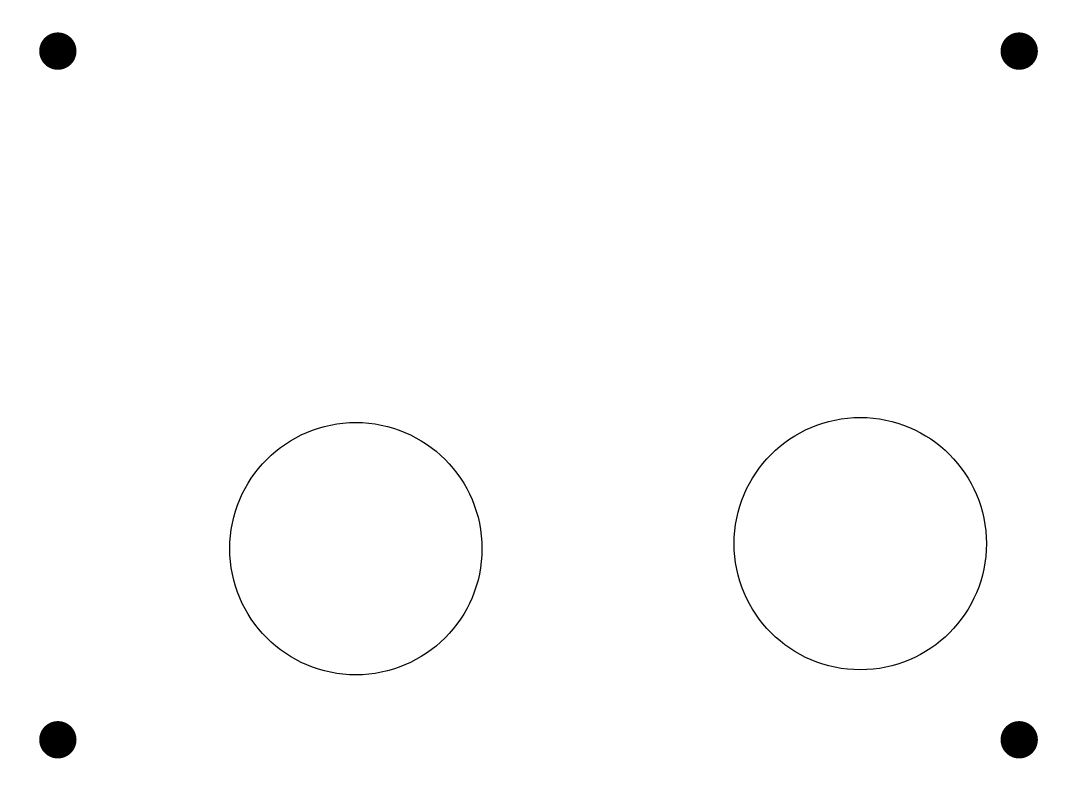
# Model space of a CAD drawing. Header units: millimetres. Extents: x 4 to 107, y 3 to 78.
import ezdxf

# ---------------------------------------------------------------- set-up
doc = ezdxf.new("R2010")
doc.units = ezdxf.units.MM
doc.layers.add('SSS002-[CADRevBoardRev2]', color=7, linetype='Continuous')
doc.layers.add('SSS002-[CADRevBoardRev2]_outline', color=7, linetype='Continuous')

msp = doc.modelspace()

# ---------------------------------------------------------------- linework, layer by layer
at = {"layer": 'SSS002-[CADRevBoardRev2]', "color": 0}
for points in [[(6.39, 75.1992, 1.8504, 1.8504, 1), (8.2404, 75.1992, 1.8504, 1.8504, 1), (6.39, 75.1992, 1.8504, 1.8504, 0)], [(101.6908, 75.1992, 1.8504, 1.8504, 1), (103.5412, 75.1992, 1.8504, 1.8504, 1), (101.6908, 75.1992, 1.8504, 1.8504, 0)], [(6.39, 6.9748, 1.8504, 1.8504, 1), (8.2404, 6.9748, 1.8504, 1.8504, 1), (6.39, 6.9748, 1.8504, 1.8504, 0)], [(101.6908, 6.9748, 1.8504, 1.8504, 1), (103.5412, 6.9748, 1.8504, 1.8504, 1), (101.6908, 6.9748, 1.8504, 1.8504, 0)]]:
    msp.add_lwpolyline(points, format="xyseb", dxfattribs=at)
at = {"layer": 'SSS002-[CADRevBoardRev2]_outline', "color": 200, "const_width": 0.002}
for points in [[(3.6576, 78.187), (107.4576, 78.187)], [(3.6576, 2.987), (3.6576, 78.187)], [(107.4576, 78.187), (107.4576, 2.987)], [(107.4576, 2.987), (3.6576, 2.987)]]:
    msp.add_lwpolyline(points, dxfattribs=at)
at = {"layer": 'SSS002-[CADRevBoardRev2]_outline', "color": 200}
for points in [[(3.6571, 78.187, 0.001, 0.001, 1), (3.6581, 78.187, 0.001, 0.001, 1), (3.6571, 78.187, 0.001, 0.001, 0)], [(3.6571, 78.187, 0.001, 0.001, 1), (3.6581, 78.187, 0.001, 0.001, 1), (3.6571, 78.187, 0.001, 0.001, 0)], [(107.4571, 78.187, 0.001, 0.001, 1), (107.4581, 78.187, 0.001, 0.001, 1), (107.4571, 78.187, 0.001, 0.001, 0)], [(107.4571, 78.187, 0.001, 0.001, 1), (107.4581, 78.187, 0.001, 0.001, 1), (107.4571, 78.187, 0.001, 0.001, 0)], [(3.6571, 2.987, 0.001, 0.001, 1), (3.6581, 2.987, 0.001, 0.001, 1), (3.6571, 2.987, 0.001, 0.001, 0)], [(3.6571, 2.987, 0.001, 0.001, 1), (3.6581, 2.987, 0.001, 0.001, 1), (3.6571, 2.987, 0.001, 0.001, 0)], [(107.4571, 2.987, 0.001, 0.001, 1), (107.4581, 2.987, 0.001, 0.001, 1), (107.4571, 2.987, 0.001, 0.001, 0)], [(107.4571, 2.987, 0.001, 0.001, 1), (107.4581, 2.987, 0.001, 0.001, 1), (107.4571, 2.987, 0.001, 0.001, 0)]]:
    msp.add_lwpolyline(points, format="xyseb", dxfattribs=at)
for centre in [(36.8596, 25.9084), (86.8596, 26.4084)]:
    msp.add_arc(centre, 12.5, 0, 360, dxfattribs=at)

doc.saveas('drawing.dxf')
